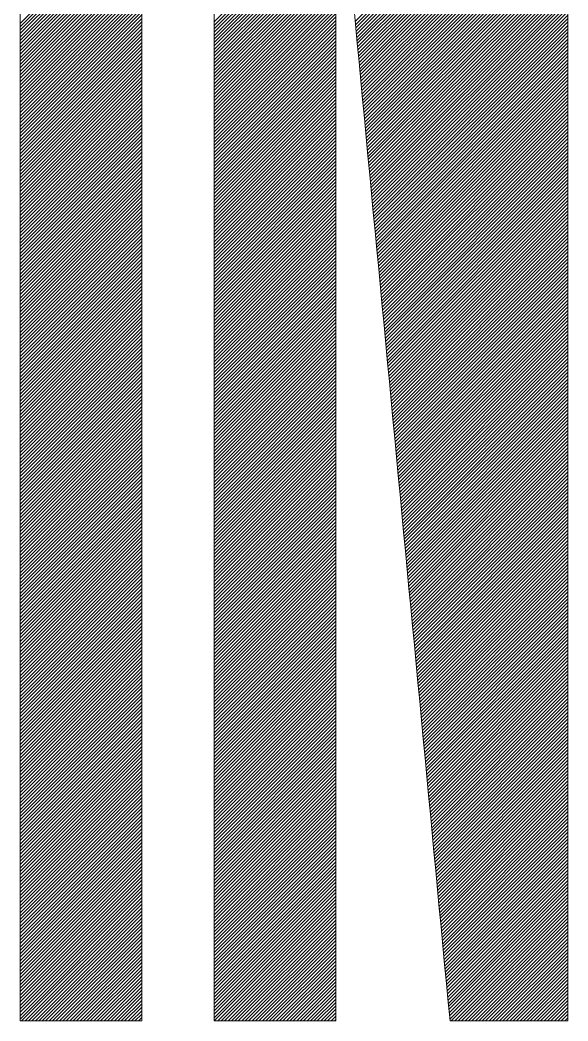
# Model space of a CAD drawing. Header units: inches. Extents: x 35 to 2894, y 23 to 617.
# Drawn here: x 841.28 to 845.79, y 117.59 to 125.84 of the extents above; entities that cross this region are included whole.
import ezdxf

# ---------------------------------------------------------------- set-up
doc = ezdxf.new("R2010")
doc.units = ezdxf.units.IN
doc.header["$MEASUREMENT"] = 0
doc.layers.add('ONDOCS', color=7, linetype='Continuous', lineweight=0)

msp = doc.modelspace()

# ---------------------------------------------------------------- linework, layer by layer
at = {"layer": 'ONDOCS', "color": 7, "linetype": 'Continuous', "lineweight": 0, "ltscale": 100}
for p, q in [((844.0388, 125.8289), (845.7911, 127.5811)), ((844.0413, 125.8031), (845.7911, 127.5528)), ((844.0437, 125.7772), (845.7911, 127.5245)), ((844.0462, 125.7514), (845.7911, 127.4962)), ((844.0486, 125.7255), (845.7911, 127.468)), ((844.0511, 125.6997), (845.7911, 127.4397)), ((844.0535, 125.6738), (845.7911, 127.4114)), ((844.056, 125.648), (845.7911, 127.3831)), ((844.0584, 125.6221), (845.7911, 127.3548)), ((844.0609, 125.5963), (845.7911, 127.3265)), ((844.0633, 125.5705), (845.7911, 127.2982)), ((844.0658, 125.5446), (845.7911, 127.2699)), ((844.0682, 125.5188), (845.7911, 127.2416)), ((844.0707, 125.4929), (845.7911, 127.2133)), ((844.0731, 125.4671), (845.7911, 127.185)), ((844.0756, 125.4412), (845.7911, 127.1567)), ((844.078, 125.4154), (845.7911, 127.1284)), ((844.0805, 125.3895), (845.7911, 127.1001)), ((844.0829, 125.3637), (845.7911, 127.0718)), ((844.0854, 125.3378), (845.7911, 127.0435)), ((844.0878, 125.312), (845.7911, 127.0152)), ((844.0903, 125.2862), (845.7911, 126.9869)), ((844.0927, 125.2603), (845.7911, 126.9586)), ((844.0952, 125.2345), (845.7911, 126.9303)), ((844.0976, 125.2086), (845.7911, 126.902)), ((844.1001, 125.1828), (845.7911, 126.8738)), ((841.278, 125.815), (842.2809, 126.8179)), ((841.278, 125.7867), (842.2809, 126.7896)), ((842.8764, 125.8265), (843.8793, 126.8294)), ((842.8764, 125.7982), (843.8793, 126.8012)), ((844.1025, 125.1569), (845.7911, 126.8455)), ((844.105, 125.1311), (845.7911, 126.8172)), ((844.1074, 125.1052), (845.7911, 126.7889)), ((841.278, 125.7584), (842.2809, 126.7613)), ((841.278, 125.7301), (842.2809, 126.733)), ((841.278, 125.7018), (842.2809, 126.7047)), ((842.8764, 125.77), (843.8793, 126.7729)), ((842.8764, 125.7417), (843.8793, 126.7446)), ((842.8764, 125.7134), (843.8793, 126.7163)), ((844.1099, 125.0794), (845.7911, 126.7606)), ((844.1123, 125.0536), (845.7911, 126.7323)), ((844.1148, 125.0277), (845.7911, 126.704)), ((841.278, 125.6735), (842.2809, 126.6764)), ((841.278, 125.6452), (842.2809, 126.6481)), ((841.278, 125.6169), (842.2809, 126.6199)), ((842.8764, 125.6851), (843.8793, 126.688)), ((842.8764, 125.6568), (843.8793, 126.6597)), ((842.8764, 125.6285), (843.8793, 126.6314)), ((844.1172, 125.0019), (845.7911, 126.6757)), ((844.1197, 124.976), (845.7911, 126.6474)), ((844.1221, 124.9502), (845.7911, 126.6191)), ((841.278, 125.5887), (842.2809, 126.5916)), ((841.278, 125.5604), (842.2809, 126.5633)), ((841.278, 125.5321), (842.2809, 126.535)), ((842.8764, 125.6002), (843.8793, 126.6031)), ((842.8764, 125.5719), (843.8793, 126.5748)), ((842.8764, 125.5436), (843.8793, 126.5465)), ((844.1246, 124.9243), (845.7911, 126.5908)), ((844.127, 124.8985), (845.7911, 126.5625)), ((844.1295, 124.8726), (845.7911, 126.5342)), ((841.278, 125.5038), (842.2809, 126.5067)), ((841.278, 125.4755), (842.2809, 126.4784)), ((841.278, 125.4472), (842.2809, 126.4501)), ((842.8764, 125.5153), (843.8793, 126.5182)), ((842.8764, 125.487), (843.8793, 126.4899)), ((842.8764, 125.4587), (843.8793, 126.4616)), ((844.1319, 124.8468), (845.7911, 126.5059)), ((844.1344, 124.8209), (845.7911, 126.4776)), ((844.1368, 124.7951), (845.7911, 126.4493)), ((841.278, 125.4189), (842.2809, 126.4218)), ((841.278, 125.3906), (842.2809, 126.3935)), ((841.278, 125.3623), (842.2809, 126.3652)), ((842.8764, 125.4304), (843.8793, 126.4333)), ((842.8764, 125.4021), (843.8793, 126.405)), ((842.8764, 125.3738), (843.8793, 126.3767)), ((844.1393, 124.7693), (845.7911, 126.421)), ((844.1417, 124.7434), (845.7911, 126.3927)), ((841.278, 125.334), (842.2809, 126.3369)), ((841.278, 125.3057), (842.2809, 126.3086)), ((842.8764, 125.3455), (843.8793, 126.3484)), ((842.8764, 125.3172), (843.8793, 126.3201)), ((842.8764, 125.2889), (843.8793, 126.2918)), ((844.1442, 124.7176), (845.7911, 126.3644)), ((844.1466, 124.6917), (845.7911, 126.3361)), ((844.1491, 124.6659), (845.7911, 126.3079)), ((841.278, 125.2774), (842.2809, 126.2803)), ((841.278, 125.2491), (842.2809, 126.252)), ((841.278, 125.2208), (842.2809, 126.2237)), ((842.8764, 125.2606), (843.8793, 126.2635)), ((842.8764, 125.2323), (843.8793, 126.2353)), ((842.8764, 125.2041), (843.8793, 126.207)), ((844.1515, 124.64), (845.7911, 126.2796)), ((844.154, 124.6142), (845.7911, 126.2513)), ((844.1564, 124.5883), (845.7911, 126.223)), ((841.278, 125.1925), (842.2809, 126.1954)), ((841.278, 125.1642), (842.2809, 126.1671)), ((841.278, 125.1359), (842.2809, 126.1388)), ((842.8764, 125.1758), (843.8793, 126.1787)), ((842.8764, 125.1475), (843.8793, 126.1504)), ((842.8764, 125.1192), (843.8793, 126.1221)), ((844.1589, 124.5625), (845.7911, 126.1947)), ((844.1613, 124.5367), (845.7911, 126.1664)), ((844.1638, 124.5108), (845.7911, 126.1381)), ((841.278, 125.1076), (842.2809, 126.1105)), ((841.278, 125.0793), (842.2809, 126.0822)), ((841.278, 125.051), (842.2809, 126.0539)), ((842.8764, 125.0909), (843.8793, 126.0938)), ((842.8764, 125.0626), (843.8793, 126.0655)), ((842.8764, 125.0343), (843.8793, 126.0372)), ((844.1662, 124.485), (845.7911, 126.1098)), ((844.1687, 124.4591), (845.7911, 126.0815)), ((844.1711, 124.4333), (845.7911, 126.0532)), ((841.278, 125.0228), (842.2809, 126.0257)), ((841.278, 124.9945), (842.2809, 125.9974)), ((841.278, 124.9662), (842.2809, 125.9691)), ((842.8764, 125.006), (843.8793, 126.0089)), ((842.8764, 124.9777), (843.8793, 125.9806)), ((842.8764, 124.9494), (843.8793, 125.9523)), ((844.1736, 124.4074), (845.7911, 126.0249)), ((844.176, 124.3816), (845.7911, 125.9966)), ((844.1785, 124.3557), (845.7911, 125.9683)), ((841.278, 124.9379), (842.2809, 125.9408)), ((841.278, 124.9096), (842.2809, 125.9125)), ((841.278, 124.8813), (842.2809, 125.8842)), ((842.8764, 124.9211), (843.8793, 125.924)), ((842.8764, 124.8928), (843.8793, 125.8957)), ((844.1809, 124.3299), (845.7911, 125.94)), ((844.1834, 124.3041), (845.7911, 125.9117)), ((844.1858, 124.2782), (845.7911, 125.8834)), ((841.278, 124.853), (842.2809, 125.8559)), ((841.278, 124.8247), (842.2809, 125.8276)), ((841.278, 124.7964), (842.2809, 125.7993)), ((842.8764, 124.8645), (843.8793, 125.8674)), ((842.8764, 124.8362), (843.8793, 125.8391)), ((842.8764, 124.8079), (843.8793, 125.8108)), ((844.1883, 124.2524), (845.7911, 125.8551)), ((844.1907, 124.2265), (845.7911, 125.8268)), ((844.1932, 124.2007), (845.7911, 125.7985)), ((841.278, 124.7681), (842.2809, 125.771)), ((841.278, 124.7398), (842.2809, 125.7427)), ((841.278, 124.7115), (842.2809, 125.7144)), ((842.8764, 124.7796), (843.8793, 125.7825)), ((842.8764, 124.7513), (843.8793, 125.7542)), ((842.8764, 124.723), (843.8793, 125.7259)), ((844.1956, 124.1748), (845.7911, 125.7702)), ((844.1981, 124.149), (845.7911, 125.742)), ((844.2005, 124.1231), (845.7911, 125.7137)), ((841.278, 124.6832), (842.2809, 125.6861)), ((841.278, 124.6549), (842.2809, 125.6578)), ((841.278, 124.6266), (842.2809, 125.6295)), ((842.8764, 124.6947), (843.8793, 125.6976)), ((842.8764, 124.6664), (843.8793, 125.6693)), ((842.8764, 124.6382), (843.8793, 125.6411)), ((844.203, 124.0973), (845.7911, 125.6854)), ((844.2054, 124.0714), (845.7911, 125.6571)), ((844.2079, 124.0456), (845.7911, 125.6288)), ((841.278, 124.5983), (842.2809, 125.6012)), ((841.278, 124.57), (842.2809, 125.5729)), ((841.278, 124.5417), (842.2809, 125.5446)), ((842.8764, 124.6099), (843.8793, 125.6128)), ((842.8764, 124.5816), (843.8793, 125.5845)), ((842.8764, 124.5533), (843.8793, 125.5562)), ((844.2103, 124.0198), (845.7911, 125.6005)), ((844.2128, 123.9939), (845.7911, 125.5722)), ((844.2152, 123.9681), (845.7911, 125.5439)), ((841.278, 124.5134), (842.2809, 125.5163)), ((841.278, 124.4851), (842.2809, 125.488)), ((841.278, 124.4569), (842.2809, 125.4598)), ((842.8764, 124.525), (843.8793, 125.5279)), ((842.8764, 124.4967), (843.8793, 125.4996)), ((842.8764, 124.4684), (843.8793, 125.4713)), ((844.2177, 123.9422), (845.7911, 125.5156)), ((844.2201, 123.9164), (845.7911, 125.4873)), ((844.2226, 123.8905), (845.7911, 125.459)), ((841.278, 124.4286), (842.2809, 125.4315)), ((841.278, 124.4003), (842.2809, 125.4032)), ((841.278, 124.372), (842.2809, 125.3749)), ((842.8764, 124.4401), (843.8793, 125.443)), ((842.8764, 124.4118), (843.8793, 125.4147)), ((842.8764, 124.3835), (843.8793, 125.3864)), ((844.225, 123.8647), (845.7911, 125.4307)), ((844.2275, 123.8388), (845.7911, 125.4024)), ((841.278, 124.3437), (842.2809, 125.3466)), ((841.278, 124.3154), (842.2809, 125.3183)), ((842.8764, 124.3552), (843.8793, 125.3581)), ((842.8764, 124.3269), (843.8793, 125.3298)), ((842.8764, 124.2986), (843.8793, 125.3015)), ((844.2299, 123.813), (845.7911, 125.3741)), ((844.2324, 123.7872), (845.7911, 125.3458)), ((844.2348, 123.7613), (845.7911, 125.3175)), ((841.278, 124.2871), (842.2809, 125.29)), ((841.278, 124.2588), (842.2809, 125.2617)), ((841.278, 124.2305), (842.2809, 125.2334)), ((842.8764, 124.2703), (843.8793, 125.2732)), ((842.8764, 124.242), (843.8793, 125.2449)), ((842.8764, 124.2137), (843.8793, 125.2166)), ((844.2373, 123.7355), (845.7911, 125.2892)), ((844.2397, 123.7096), (845.7911, 125.2609)), ((844.2422, 123.6838), (845.7911, 125.2326)), ((841.278, 124.2022), (842.2809, 125.2051)), ((841.278, 124.1739), (842.2809, 125.1768)), ((841.278, 124.1456), (842.2809, 125.1485)), ((842.8764, 124.1854), (843.8793, 125.1883)), ((842.8764, 124.1571), (843.8793, 125.16)), ((842.8764, 124.1288), (843.8793, 125.1317)), ((844.2446, 123.6579), (845.7911, 125.2043)), ((844.2471, 123.6321), (845.7911, 125.1761)), ((844.2495, 123.6062), (845.7911, 125.1478)), ((841.278, 124.1173), (842.2809, 125.1202)), ((841.278, 124.089), (842.2809, 125.0919)), ((841.278, 124.0607), (842.2809, 125.0636)), ((842.8764, 124.1005), (843.8793, 125.1034)), ((842.8764, 124.0723), (843.8793, 125.0752)), ((842.8764, 124.044), (843.8793, 125.0469)), ((844.252, 123.5804), (845.7911, 125.1195)), ((844.2544, 123.5545), (845.7911, 125.0912)), ((844.2569, 123.5287), (845.7911, 125.0629)), ((841.278, 124.0324), (842.2809, 125.0353)), ((841.278, 124.0041), (842.2809, 125.007)), ((841.278, 123.9758), (842.2809, 124.9787)), ((842.8764, 124.0157), (843.8793, 125.0186)), ((842.8764, 123.9874), (843.8793, 124.9903)), ((844.2593, 123.5029), (845.7911, 125.0346)), ((844.2618, 123.477), (845.7911, 125.0063)), ((844.2642, 123.4512), (845.7911, 124.978)), ((841.278, 123.9475), (842.2809, 124.9504)), ((841.278, 123.9192), (842.2809, 124.9221)), ((841.278, 123.891), (842.2809, 124.8939)), ((842.8764, 123.9591), (843.8793, 124.962)), ((842.8764, 123.9308), (843.8793, 124.9337)), ((842.8764, 123.9025), (843.8793, 124.9054)), ((844.2667, 123.4253), (845.7911, 124.9497)), ((844.2691, 123.3995), (845.7911, 124.9214)), ((844.2716, 123.3736), (845.7911, 124.8931)), ((841.278, 123.8627), (842.2809, 124.8656)), ((841.278, 123.8344), (842.2809, 124.8373)), ((841.278, 123.8061), (842.2809, 124.809)), ((842.8764, 123.8742), (843.8793, 124.8771)), ((842.8764, 123.8459), (843.8793, 124.8488)), ((842.8764, 123.8176), (843.8793, 124.8205)), ((844.274, 123.3478), (845.7911, 124.8648)), ((844.2765, 123.3219), (845.7911, 124.8365)), ((844.2789, 123.2961), (845.7911, 124.8082)), ((841.278, 123.7778), (842.2809, 124.7807)), ((841.278, 123.7495), (842.2809, 124.7524)), ((841.278, 123.7212), (842.2809, 124.7241)), ((842.8764, 123.7893), (843.8793, 124.7922)), ((842.8764, 123.761), (843.8793, 124.7639)), ((842.8764, 123.7327), (843.8793, 124.7356)), ((844.2814, 123.2703), (845.7911, 124.7799)), ((844.2838, 123.2444), (845.7911, 124.7516)), ((844.2863, 123.2186), (845.7911, 124.7233)), ((841.278, 123.6929), (842.2809, 124.6958)), ((841.278, 123.6646), (842.2809, 124.6675)), ((841.278, 123.6363), (842.2809, 124.6392)), ((842.8764, 123.7044), (843.8793, 124.7073)), ((842.8764, 123.6761), (843.8793, 124.679)), ((842.8764, 123.6478), (843.8793, 124.6507)), ((844.2887, 123.1927), (845.7911, 124.695)), ((844.2912, 123.1669), (845.7911, 124.6667)), ((844.2936, 123.141), (845.7911, 124.6384)), ((841.278, 123.608), (842.2809, 124.6109)), ((841.278, 123.5797), (842.2809, 124.5826)), ((841.278, 123.5514), (842.2809, 124.5543)), ((842.8764, 123.6195), (843.8793, 124.6224)), ((842.8764, 123.5912), (843.8793, 124.5941)), ((842.8764, 123.5629), (843.8793, 124.5658)), ((844.2961, 123.1152), (845.7911, 124.6101)), ((844.2985, 123.0893), (845.7911, 124.5819)), ((844.301, 123.0635), (845.7911, 124.5536)), ((841.278, 123.5231), (842.2809, 124.526)), ((841.278, 123.4948), (842.2809, 124.4977)), ((841.278, 123.4665), (842.2809, 124.4694)), ((842.8764, 123.5346), (843.8793, 124.5375)), ((842.8764, 123.5063), (843.8793, 124.5093)), ((842.8764, 123.4781), (843.8793, 124.481)), ((844.3034, 123.0376), (845.7911, 124.5253)), ((844.3059, 123.0118), (845.7911, 124.497)), ((844.3083, 122.986), (845.7911, 124.4687)), ((841.278, 123.4382), (842.2809, 124.4411)), ((841.278, 123.4099), (842.2809, 124.4128)), ((842.8764, 123.4498), (843.8793, 124.4527)), ((842.8764, 123.4215), (843.8793, 124.4244)), ((842.8764, 123.3932), (843.8793, 124.3961)), ((844.3108, 122.9601), (845.7911, 124.4404)), ((844.3132, 122.9343), (845.7911, 124.4121)), ((841.278, 123.3816), (842.2809, 124.3845)), ((841.278, 123.3533), (842.2809, 124.3562)), ((841.278, 123.325), (842.2809, 124.328)), ((842.8764, 123.3649), (843.8793, 124.3678)), ((842.8764, 123.3366), (843.8793, 124.3395)), ((842.8764, 123.3083), (843.8793, 124.3112)), ((844.3157, 122.9084), (845.7911, 124.3838)), ((844.3181, 122.8826), (845.7911, 124.3555)), ((844.3206, 122.8567), (845.7911, 124.3272)), ((841.278, 123.2968), (842.2809, 124.2997)), ((841.278, 123.2685), (842.2809, 124.2714)), ((841.278, 123.2402), (842.2809, 124.2431)), ((842.8764, 123.28), (843.8793, 124.2829)), ((842.8764, 123.2517), (843.8793, 124.2546)), ((842.8764, 123.2234), (843.8793, 124.2263)), ((844.323, 122.8309), (845.7911, 124.2989)), ((844.3255, 122.805), (845.7911, 124.2706)), ((844.3279, 122.7792), (845.7911, 124.2423)), ((841.278, 123.2119), (842.2809, 124.2148)), ((841.278, 123.1836), (842.2809, 124.1865)), ((841.278, 123.1553), (842.2809, 124.1582)), ((842.8764, 123.1951), (843.8793, 124.198)), ((842.8764, 123.1668), (843.8793, 124.1697)), ((842.8764, 123.1385), (843.8793, 124.1414)), ((844.3304, 122.7534), (845.7911, 124.214)), ((844.3328, 122.7275), (845.7911, 124.1857)), ((844.3353, 122.7017), (845.7911, 124.1574)), ((841.278, 123.127), (842.2809, 124.1299)), ((841.278, 123.0987), (842.2809, 124.1016)), ((841.278, 123.0704), (842.2809, 124.0733)), ((842.8764, 123.1102), (843.8793, 124.1131)), ((842.8764, 123.0819), (843.8793, 124.0848)), ((842.8764, 123.0536), (843.8793, 124.0565)), ((844.3377, 122.6758), (845.7911, 124.1291)), ((844.3402, 122.65), (845.7911, 124.1008)), ((844.3426, 122.6241), (845.7911, 124.0725)), ((841.278, 123.0421), (842.2809, 124.045)), ((841.278, 123.0138), (842.2809, 124.0167)), ((841.278, 122.9855), (842.2809, 123.9884)), ((842.8764, 123.0253), (843.8793, 124.0282)), ((842.8764, 122.997), (843.8793, 123.9999)), ((844.3451, 122.5983), (845.7911, 124.0442)), ((844.3475, 122.5724), (845.7911, 124.016)), ((844.35, 122.5466), (845.7911, 123.9877)), ((841.278, 122.9572), (842.2809, 123.9601)), ((841.278, 122.9289), (842.2809, 123.9318)), ((841.278, 122.9006), (842.2809, 123.9035)), ((842.8764, 122.9687), (843.8793, 123.9716)), ((842.8764, 122.9404), (843.8793, 123.9434)), ((842.8764, 122.9122), (843.8793, 123.9151)), ((844.3524, 122.5208), (845.7911, 123.9594)), ((844.3549, 122.4949), (845.7911, 123.9311)), ((844.3573, 122.4691), (845.7911, 123.9028)), ((841.278, 122.8723), (842.2809, 123.8752)), ((841.278, 122.844), (842.2809, 123.8469)), ((841.278, 122.8157), (842.2809, 123.8186)), ((842.8764, 122.8839), (843.8793, 123.8868)), ((842.8764, 122.8556), (843.8793, 123.8585)), ((842.8764, 122.8273), (843.8793, 123.8302)), ((844.3598, 122.4432), (845.7911, 123.8745)), ((844.3622, 122.4174), (845.7911, 123.8462)), ((844.3647, 122.3915), (845.7911, 123.8179)), ((841.278, 122.7874), (842.2809, 123.7903)), ((841.278, 122.7591), (842.2809, 123.762)), ((841.278, 122.7309), (842.2809, 123.7338)), ((842.8764, 122.799), (843.8793, 123.8019)), ((842.8764, 122.7707), (843.8793, 123.7736)), ((842.8764, 122.7424), (843.8793, 123.7453)), ((844.3671, 122.3657), (845.7911, 123.7896)), ((844.3696, 122.3398), (845.7911, 123.7613)), ((844.372, 122.314), (845.7911, 123.733)), ((841.278, 122.7026), (842.2809, 123.7055)), ((841.278, 122.6743), (842.2809, 123.6772)), ((841.278, 122.646), (842.2809, 123.6489)), ((842.8764, 122.7141), (843.8793, 123.717)), ((842.8764, 122.6858), (843.8793, 123.6887)), ((842.8764, 122.6575), (843.8793, 123.6604)), ((844.3745, 122.2881), (845.7911, 123.7047)), ((844.3769, 122.2623), (845.7911, 123.6764)), ((844.3794, 122.2365), (845.7911, 123.6481)), ((841.278, 122.6177), (842.2809, 123.6206)), ((841.278, 122.5894), (842.2809, 123.5923)), ((841.278, 122.5611), (842.2809, 123.564)), ((842.8764, 122.6292), (843.8793, 123.6321)), ((842.8764, 122.6009), (843.8793, 123.6038)), ((842.8764, 122.5726), (843.8793, 123.5755)), ((844.3818, 122.2106), (845.7911, 123.6198)), ((844.3843, 122.1848), (845.7911, 123.5915)), ((844.3867, 122.1589), (845.7911, 123.5632)), ((841.278, 122.5328), (842.2809, 123.5357)), ((841.278, 122.5045), (842.2809, 123.5074)), ((841.278, 122.4762), (842.2809, 123.4791)), ((842.8764, 122.5443), (843.8793, 123.5472)), ((842.8764, 122.516), (843.8793, 123.5189)), ((842.8764, 122.4877), (843.8793, 123.4906)), ((844.3892, 122.1331), (845.7911, 123.5349)), ((844.3916, 122.1072), (845.7911, 123.5066)), ((844.3941, 122.0814), (845.7911, 123.4783)), ((841.278, 122.4479), (842.2809, 123.4508)), ((841.278, 122.4196), (842.2809, 123.4225)), ((842.8764, 122.4594), (843.8793, 123.4623)), ((842.8764, 122.4311), (843.8793, 123.434)), ((842.8764, 122.4028), (843.8793, 123.4057)), ((844.3965, 122.0555), (845.7911, 123.4501)), ((844.399, 122.0297), (845.7911, 123.4218)), ((841.278, 122.3913), (842.2809, 123.3942)), ((841.278, 122.363), (842.2809, 123.3659)), ((841.278, 122.3347), (842.2809, 123.3376)), ((842.8764, 122.3745), (843.8793, 123.3774)), ((842.8764, 122.3463), (843.8793, 123.3492)), ((842.8764, 122.318), (843.8793, 123.3209)), ((844.4014, 122.0039), (845.7911, 123.3935)), ((844.4039, 121.978), (845.7911, 123.3652)), ((844.4063, 121.9522), (845.7911, 123.3369)), ((841.278, 122.3064), (842.2809, 123.3093)), ((841.278, 122.2781), (842.2809, 123.281)), ((841.278, 122.2498), (842.2809, 123.2527)), ((842.8764, 122.2897), (843.8793, 123.2926)), ((842.8764, 122.2614), (843.8793, 123.2643)), ((842.8764, 122.2331), (843.8793, 123.236)), ((844.4088, 121.9263), (845.7911, 123.3086)), ((844.4112, 121.9005), (845.7911, 123.2803)), ((844.4137, 121.8746), (845.7911, 123.252)), ((841.278, 122.2215), (842.2809, 123.2244)), ((841.278, 122.1932), (842.2809, 123.1961)), ((841.278, 122.165), (842.2809, 123.1679)), ((842.8764, 122.2048), (843.8793, 123.2077)), ((842.8764, 122.1765), (843.8793, 123.1794)), ((842.8764, 122.1482), (843.8793, 123.1511)), ((844.4161, 121.8488), (845.7911, 123.2237)), ((844.4186, 121.8229), (845.7911, 123.1954)), ((844.421, 121.7971), (845.7911, 123.1671)), ((841.278, 122.1367), (842.2809, 123.1396)), ((841.278, 122.1084), (842.2809, 123.1113)), ((841.278, 122.0801), (842.2809, 123.083)), ((842.8764, 122.1199), (843.8793, 123.1228)), ((842.8764, 122.0916), (843.8793, 123.0945)), ((842.8764, 122.0633), (843.8793, 123.0662)), ((844.4235, 121.7712), (845.7911, 123.1388)), ((844.4259, 121.7454), (845.7911, 123.1105)), ((844.4284, 121.7196), (845.7911, 123.0822)), ((841.278, 122.0518), (842.2809, 123.0547)), ((841.278, 122.0235), (842.2809, 123.0264)), ((841.278, 121.9952), (842.2809, 122.9981)), ((842.8764, 122.035), (843.8793, 123.0379)), ((842.8764, 122.0067), (843.8793, 123.0096)), ((844.4308, 121.6937), (845.7911, 123.0539)), ((844.4333, 121.6679), (845.7911, 123.0256)), ((844.4357, 121.642), (845.7911, 122.9973)), ((841.278, 121.9669), (842.2809, 122.9698)), ((841.278, 121.9386), (842.2809, 122.9415)), ((841.278, 121.9103), (842.2809, 122.9132)), ((842.8764, 121.9784), (843.8793, 122.9813)), ((842.8764, 121.9501), (843.8793, 122.953)), ((842.8764, 121.9218), (843.8793, 122.9247)), ((844.4382, 121.6162), (845.7911, 122.969)), ((844.4406, 121.5903), (845.7911, 122.9407)), ((844.4431, 121.5645), (845.7911, 122.9124)), ((841.278, 121.882), (842.2809, 122.8849)), ((841.278, 121.8537), (842.2809, 122.8566)), ((841.278, 121.8254), (842.2809, 122.8283)), ((842.8764, 121.8935), (843.8793, 122.8964)), ((842.8764, 121.8652), (843.8793, 122.8681)), ((842.8764, 121.8369), (843.8793, 122.8398)), ((844.4455, 121.5386), (845.7911, 122.8842)), ((844.448, 121.5128), (845.7911, 122.8559)), ((844.4504, 121.487), (845.7911, 122.8276)), ((841.278, 121.7971), (842.2809, 122.8)), ((841.278, 121.7688), (842.2809, 122.7717)), ((841.278, 121.7405), (842.2809, 122.7434)), ((842.8764, 121.8086), (843.8793, 122.8115)), ((842.8764, 121.7804), (843.8793, 122.7833)), ((842.8764, 121.7521), (843.8793, 122.755)), ((844.4529, 121.4611), (845.7911, 122.7993)), ((844.4553, 121.4353), (845.7911, 122.771)), ((844.4578, 121.4094), (845.7911, 122.7427)), ((841.278, 121.7122), (842.2809, 122.7151)), ((841.278, 121.6839), (842.2809, 122.6868)), ((841.278, 121.6556), (842.2809, 122.6585)), ((842.8764, 121.7238), (843.8793, 122.7267)), ((842.8764, 121.6955), (843.8793, 122.6984)), ((842.8764, 121.6672), (843.8793, 122.6701)), ((844.4602, 121.3836), (845.7911, 122.7144)), ((844.4627, 121.3577), (845.7911, 122.6861)), ((844.4651, 121.3319), (845.7911, 122.6578)), ((841.278, 121.6273), (842.2809, 122.6302)), ((841.278, 121.5991), (842.2809, 122.602)), ((841.278, 121.5708), (842.2809, 122.5737)), ((842.8764, 121.6389), (843.8793, 122.6418)), ((842.8764, 121.6106), (843.8793, 122.6135)), ((842.8764, 121.5823), (843.8793, 122.5852)), ((844.4676, 121.306), (845.7911, 122.6295)), ((844.47, 121.2802), (845.7911, 122.6012)), ((844.4725, 121.2543), (845.7911, 122.5729)), ((841.278, 121.5425), (842.2809, 122.5454)), ((841.278, 121.5142), (842.2809, 122.5171)), ((841.278, 121.4859), (842.2809, 122.4888)), ((842.8764, 121.554), (843.8793, 122.5569)), ((842.8764, 121.5257), (843.8793, 122.5286)), ((842.8764, 121.4974), (843.8793, 122.5003)), ((844.4749, 121.2285), (845.7911, 122.5446)), ((844.4774, 121.2027), (845.7911, 122.5163)), ((844.4798, 121.1768), (845.7911, 122.488)), ((841.278, 121.4576), (842.2809, 122.4605)), ((841.278, 121.4293), (842.2809, 122.4322)), ((842.8764, 121.4691), (843.8793, 122.472)), ((842.8764, 121.4408), (843.8793, 122.4437)), ((842.8764, 121.4125), (843.8793, 122.4154)), ((844.4823, 121.151), (845.7911, 122.4597)), ((844.4847, 121.1251), (845.7911, 122.4314)), ((841.278, 121.401), (842.2809, 122.4039)), ((841.278, 121.3727), (842.2809, 122.3756)), ((841.278, 121.3444), (842.2809, 122.3473)), ((842.8764, 121.3842), (843.8793, 122.3871)), ((842.8764, 121.3559), (843.8793, 122.3588)), ((842.8764, 121.3276), (843.8793, 122.3305)), ((844.4872, 121.0993), (845.7911, 122.4031)), ((844.4897, 121.0734), (845.7911, 122.3748)), ((844.4921, 121.0476), (845.7911, 122.3465)), ((841.278, 121.3161), (842.2809, 122.319)), ((841.278, 121.2878), (842.2809, 122.2907)), ((841.278, 121.2595), (842.2809, 122.2624)), ((842.8764, 121.2993), (843.8793, 122.3022)), ((842.8764, 121.271), (843.8793, 122.2739)), ((842.8764, 121.2427), (843.8793, 122.2456)), ((844.4946, 121.0217), (845.7911, 122.3182)), ((844.497, 120.9959), (845.7911, 122.29)), ((844.4995, 120.9701), (845.7911, 122.2617)), ((841.278, 121.2312), (842.2809, 122.2341)), ((841.278, 121.2029), (842.2809, 122.2058)), ((841.278, 121.1746), (842.2809, 122.1775)), ((842.8764, 121.2144), (843.8793, 122.2174)), ((842.8764, 121.1862), (843.8793, 122.1891)), ((842.8764, 121.1579), (843.8793, 122.1608)), ((844.5019, 120.9442), (845.7911, 122.2334)), ((844.5044, 120.9184), (845.7911, 122.2051)), ((844.5068, 120.8925), (845.7911, 122.1768)), ((841.278, 121.1463), (842.2809, 122.1492)), ((841.278, 121.118), (842.2809, 122.1209)), ((841.278, 121.0897), (842.2809, 122.0926)), ((842.8764, 121.1296), (843.8793, 122.1325)), ((842.8764, 121.1013), (843.8793, 122.1042)), ((842.8764, 121.073), (843.8793, 122.0759)), ((844.5093, 120.8667), (845.7911, 122.1485)), ((844.5117, 120.8408), (845.7911, 122.1202)), ((844.5142, 120.815), (845.7911, 122.0919)), ((841.278, 121.0614), (842.2809, 122.0643)), ((841.278, 121.0331), (842.2809, 122.0361)), ((841.278, 121.0049), (842.2809, 122.0078)), ((842.8764, 121.0447), (843.8793, 122.0476)), ((842.8764, 121.0164), (843.8793, 122.0193)), ((844.5166, 120.7891), (845.7911, 122.0636)), ((844.5191, 120.7633), (845.7911, 122.0353)), ((844.5215, 120.7374), (845.7911, 122.007)), ((841.278, 120.9766), (842.2809, 121.9795)), ((841.278, 120.9483), (842.2809, 121.9512)), ((841.278, 120.92), (842.2809, 121.9229)), ((842.8764, 120.9881), (843.8793, 121.991)), ((842.8764, 120.9598), (843.8793, 121.9627)), ((842.8764, 120.9315), (843.8793, 121.9344)), ((844.524, 120.7116), (845.7911, 121.9787)), ((844.5264, 120.6858), (845.7911, 121.9504)), ((844.5289, 120.6599), (845.7911, 121.9221)), ((841.278, 120.8917), (842.2809, 121.8946)), ((841.278, 120.8634), (842.2809, 121.8663)), ((841.278, 120.8351), (842.2809, 121.838)), ((842.8764, 120.9032), (843.8793, 121.9061)), ((842.8764, 120.8749), (843.8793, 121.8778)), ((842.8764, 120.8466), (843.8793, 121.8495)), ((844.5313, 120.6341), (845.7911, 121.8938)), ((844.5338, 120.6082), (845.7911, 121.8655)), ((844.5362, 120.5824), (845.7911, 121.8372)), ((841.278, 120.8068), (842.2809, 121.8097)), ((841.278, 120.7785), (842.2809, 121.7814)), ((841.278, 120.7502), (842.2809, 121.7531)), ((842.8764, 120.8183), (843.8793, 121.8212)), ((842.8764, 120.79), (843.8793, 121.7929)), ((842.8764, 120.7617), (843.8793, 121.7646)), ((844.5387, 120.5565), (845.7911, 121.8089)), ((844.5411, 120.5307), (845.7911, 121.7806)), ((844.5436, 120.5048), (845.7911, 121.7523)), ((841.278, 120.7219), (842.2809, 121.7248)), ((841.278, 120.6936), (842.2809, 121.6965)), ((841.278, 120.6653), (842.2809, 121.6682)), ((842.8764, 120.7334), (843.8793, 121.7363)), ((842.8764, 120.7051), (843.8793, 121.708)), ((842.8764, 120.6768), (843.8793, 121.6797)), ((844.546, 120.479), (845.7911, 121.7241)), ((844.5485, 120.4532), (845.7911, 121.6958)), ((844.5509, 120.4273), (845.7911, 121.6675)), ((841.278, 120.637), (842.2809, 121.6399)), ((841.278, 120.6087), (842.2809, 121.6116)), ((841.278, 120.5804), (842.2809, 121.5833)), ((842.8764, 120.6485), (843.8793, 121.6515)), ((842.8764, 120.6203), (843.8793, 121.6232)), ((842.8764, 120.592), (843.8793, 121.5949)), ((844.5534, 120.4015), (845.7911, 121.6392)), ((844.5558, 120.3756), (845.7911, 121.6109)), ((844.5583, 120.3498), (845.7911, 121.5826)), ((841.278, 120.5521), (842.2809, 121.555)), ((841.278, 120.5238), (842.2809, 121.5267)), ((841.278, 120.4955), (842.2809, 121.4984)), ((842.8764, 120.5637), (843.8793, 121.5666)), ((842.8764, 120.5354), (843.8793, 121.5383)), ((842.8764, 120.5071), (843.8793, 121.51)), ((844.5607, 120.3239), (845.7911, 121.5543)), ((844.5632, 120.2981), (845.7911, 121.526)), ((841.278, 120.4672), (842.2809, 121.4701)), ((841.278, 120.439), (842.2809, 121.4419)), ((842.8764, 120.4788), (843.8793, 121.4817)), ((842.8764, 120.4505), (843.8793, 121.4534)), ((842.8764, 120.4222), (843.8793, 121.4251)), ((844.5656, 120.2722), (845.7911, 121.4977)), ((844.5681, 120.2464), (845.7911, 121.4694)), ((844.5705, 120.2206), (845.7911, 121.4411)), ((841.278, 120.4107), (842.2809, 121.4136)), ((841.278, 120.3824), (842.2809, 121.3853)), ((841.278, 120.3541), (842.2809, 121.357)), ((842.8764, 120.3939), (843.8793, 121.3968)), ((842.8764, 120.3656), (843.8793, 121.3685)), ((842.8764, 120.3373), (843.8793, 121.3402)), ((844.573, 120.1947), (845.7911, 121.4128)), ((844.5754, 120.1689), (845.7911, 121.3845)), ((844.5779, 120.143), (845.7911, 121.3562)), ((841.278, 120.3258), (842.2809, 121.3287)), ((841.278, 120.2975), (842.2809, 121.3004)), ((841.278, 120.2692), (842.2809, 121.2721)), ((842.8764, 120.309), (843.8793, 121.3119)), ((842.8764, 120.2807), (843.8793, 121.2836)), ((842.8764, 120.2524), (843.8793, 121.2553)), ((844.5803, 120.1172), (845.7911, 121.3279)), ((844.5828, 120.0913), (845.7911, 121.2996)), ((844.5852, 120.0655), (845.7911, 121.2713)), ((841.278, 120.2409), (842.2809, 121.2438)), ((841.278, 120.2126), (842.2809, 121.2155)), ((841.278, 120.1843), (842.2809, 121.1872)), ((842.8764, 120.2241), (843.8793, 121.227)), ((842.8764, 120.1958), (843.8793, 121.1987)), ((842.8764, 120.1675), (843.8793, 121.1704)), ((844.5877, 120.0396), (845.7911, 121.243)), ((844.5901, 120.0138), (845.7911, 121.2147)), ((844.5926, 119.9879), (845.7911, 121.1864)), ((841.278, 120.156), (842.2809, 121.1589)), ((841.278, 120.1277), (842.2809, 121.1306)), ((841.278, 120.0994), (842.2809, 121.1023)), ((842.8764, 120.1392), (843.8793, 121.1421)), ((842.8764, 120.1109), (843.8793, 121.1138)), ((844.595, 119.9621), (845.7911, 121.1582)), ((844.5975, 119.9363), (845.7911, 121.1299)), ((844.5999, 119.9104), (845.7911, 121.1016)), ((841.278, 120.0711), (842.2809, 121.074)), ((841.278, 120.0428), (842.2809, 121.0457)), ((841.278, 120.0145), (842.2809, 121.0174)), ((842.8764, 120.0826), (843.8793, 121.0855)), ((842.8764, 120.0544), (843.8793, 121.0573)), ((842.8764, 120.0261), (843.8793, 121.029)), ((844.6024, 119.8846), (845.7911, 121.0733)), ((844.6048, 119.8587), (845.7911, 121.045)), ((844.6073, 119.8329), (845.7911, 121.0167)), ((841.278, 119.9862), (842.2809, 120.9891)), ((841.278, 119.9579), (842.2809, 120.9608)), ((841.278, 119.9296), (842.2809, 120.9325)), ((842.8764, 119.9978), (843.8793, 121.0007)), ((842.8764, 119.9695), (843.8793, 120.9724)), ((842.8764, 119.9412), (843.8793, 120.9441)), ((844.6097, 119.807), (845.7911, 120.9884)), ((844.6122, 119.7812), (845.7911, 120.9601)), ((844.6146, 119.7553), (845.7911, 120.9318)), ((841.278, 119.9013), (842.2809, 120.9042)), ((841.278, 119.8731), (842.2809, 120.876)), ((841.278, 119.8448), (842.2809, 120.8477)), ((842.8764, 119.9129), (843.8793, 120.9158)), ((842.8764, 119.8846), (843.8793, 120.8875)), ((842.8764, 119.8563), (843.8793, 120.8592)), ((844.6171, 119.7295), (845.7911, 120.9035)), ((844.6195, 119.7037), (845.7911, 120.8752)), ((844.622, 119.6778), (845.7911, 120.8469)), ((841.278, 119.8165), (842.2809, 120.8194)), ((841.278, 119.7882), (842.2809, 120.7911)), ((841.278, 119.7599), (842.2809, 120.7628)), ((842.8764, 119.828), (843.8793, 120.8309)), ((842.8764, 119.7997), (843.8793, 120.8026)), ((842.8764, 119.7714), (843.8793, 120.7743)), ((844.6244, 119.652), (845.7911, 120.8186)), ((844.6269, 119.6261), (845.7911, 120.7903)), ((844.6293, 119.6003), (845.7911, 120.762)), ((841.278, 119.7316), (842.2809, 120.7345)), ((841.278, 119.7033), (842.2809, 120.7062)), ((841.278, 119.675), (842.2809, 120.6779)), ((842.8764, 119.7431), (843.8793, 120.746)), ((842.8764, 119.7148), (843.8793, 120.7177)), ((842.8764, 119.6865), (843.8793, 120.6894)), ((844.6318, 119.5744), (845.7911, 120.7337)), ((844.6342, 119.5486), (845.7911, 120.7054)), ((844.6367, 119.5227), (845.7911, 120.6771)), ((841.278, 119.6467), (842.2809, 120.6496)), ((841.278, 119.6184), (842.2809, 120.6213)), ((841.278, 119.5901), (842.2809, 120.593)), ((842.8764, 119.6582), (843.8793, 120.6611)), ((842.8764, 119.6299), (843.8793, 120.6328)), ((842.8764, 119.6016), (843.8793, 120.6045)), ((844.6391, 119.4969), (845.7911, 120.6488)), ((844.6416, 119.471), (845.7911, 120.6205)), ((844.644, 119.4452), (845.7911, 120.5923)), ((841.278, 119.5618), (842.2809, 120.5647)), ((841.278, 119.5335), (842.2809, 120.5364)), ((842.8764, 119.5733), (843.8793, 120.5762)), ((842.8764, 119.545), (843.8793, 120.5479)), ((842.8764, 119.5167), (843.8793, 120.5196)), ((844.6465, 119.4194), (845.7911, 120.564)), ((844.6489, 119.3935), (845.7911, 120.5357)), ((841.278, 119.5052), (842.2809, 120.5081)), ((841.278, 119.4769), (842.2809, 120.4798)), ((841.278, 119.4486), (842.2809, 120.4515)), ((842.8764, 119.4885), (843.8793, 120.4914)), ((842.8764, 119.4602), (843.8793, 120.4631)), ((842.8764, 119.4319), (843.8793, 120.4348)), ((844.6514, 119.3677), (845.7911, 120.5074)), ((844.6538, 119.3418), (845.7911, 120.4791)), ((844.6563, 119.316), (845.7911, 120.4508)), ((841.278, 119.4203), (842.2809, 120.4232)), ((841.278, 119.392), (842.2809, 120.3949)), ((841.278, 119.3637), (842.2809, 120.3666)), ((842.8764, 119.4036), (843.8793, 120.4065)), ((842.8764, 119.3753), (843.8793, 120.3782)), ((842.8764, 119.347), (843.8793, 120.3499)), ((844.6587, 119.2901), (845.7911, 120.4225)), ((844.6612, 119.2643), (845.7911, 120.3942)), ((844.6636, 119.2384), (845.7911, 120.3659)), ((841.278, 119.3354), (842.2809, 120.3383)), ((841.278, 119.3072), (842.2809, 120.3101)), ((841.278, 119.2789), (842.2809, 120.2818)), ((842.8764, 119.3187), (843.8793, 120.3216)), ((842.8764, 119.2904), (843.8793, 120.2933)), ((842.8764, 119.2621), (843.8793, 120.265)), ((844.6661, 119.2126), (845.7911, 120.3376)), ((844.6685, 119.1868), (845.7911, 120.3093)), ((844.671, 119.1609), (845.7911, 120.281)), ((841.278, 119.2506), (842.2809, 120.2535)), ((841.278, 119.2223), (842.2809, 120.2252)), ((841.278, 119.194), (842.2809, 120.1969)), ((842.8764, 119.2338), (843.8793, 120.2367)), ((842.8764, 119.2055), (843.8793, 120.2084)), ((842.8764, 119.1772), (843.8793, 120.1801)), ((844.6734, 119.1351), (845.7911, 120.2527)), ((844.6759, 119.1092), (845.7911, 120.2244)), ((844.6783, 119.0834), (845.7911, 120.1961)), ((841.278, 119.1657), (842.2809, 120.1686)), ((841.278, 119.1374), (842.2809, 120.1403)), ((841.278, 119.1091), (842.2809, 120.112)), ((842.8764, 119.1489), (843.8793, 120.1518)), ((842.8764, 119.1206), (843.8793, 120.1235)), ((844.6808, 119.0575), (845.7911, 120.1678)), ((844.6832, 119.0317), (845.7911, 120.1395)), ((844.6857, 119.0058), (845.7911, 120.1112)), ((841.278, 119.0808), (842.2809, 120.0837)), ((841.278, 119.0525), (842.2809, 120.0554)), ((841.278, 119.0242), (842.2809, 120.0271)), ((842.8764, 119.0923), (843.8793, 120.0952)), ((842.8764, 119.064), (843.8793, 120.0669)), ((842.8764, 119.0357), (843.8793, 120.0386)), ((844.6881, 118.98), (845.7911, 120.0829)), ((844.6906, 118.9541), (845.7911, 120.0546)), ((844.693, 118.9283), (845.7911, 120.0263)), ((841.278, 118.9959), (842.2809, 119.9988)), ((841.278, 118.9676), (842.2809, 119.9705)), ((841.278, 118.9393), (842.2809, 119.9422)), ((842.8764, 119.0074), (843.8793, 120.0103)), ((842.8764, 118.9791), (843.8793, 119.982)), ((842.8764, 118.9508), (843.8793, 119.9537)), ((844.6955, 118.9025), (845.7911, 119.9981)), ((844.6979, 118.8766), (845.7911, 119.9698)), ((844.7004, 118.8508), (845.7911, 119.9415)), ((841.278, 118.911), (842.2809, 119.9139)), ((841.278, 118.8827), (842.2809, 119.8856)), ((841.278, 118.8544), (842.2809, 119.8573)), ((842.8764, 118.9225), (843.8793, 119.9255)), ((842.8764, 118.8943), (843.8793, 119.8972)), ((842.8764, 118.866), (843.8793, 119.8689)), ((844.7028, 118.8249), (845.7911, 119.9132)), ((844.7053, 118.7991), (845.7911, 119.8849)), ((844.7077, 118.7732), (845.7911, 119.8566)), ((841.278, 118.8261), (842.2809, 119.829)), ((841.278, 118.7978), (842.2809, 119.8007)), ((841.278, 118.7695), (842.2809, 119.7724)), ((842.8764, 118.8377), (843.8793, 119.8406)), ((842.8764, 118.8094), (843.8793, 119.8123)), ((842.8764, 118.7811), (843.8793, 119.784)), ((844.7102, 118.7474), (845.7911, 119.8283)), ((844.7126, 118.7215), (845.7911, 119.8)), ((844.7151, 118.6957), (845.7911, 119.7717)), ((841.278, 118.7412), (842.2809, 119.7442)), ((841.278, 118.713), (842.2809, 119.7159)), ((841.278, 118.6847), (842.2809, 119.6876)), ((842.8764, 118.7528), (843.8793, 119.7557)), ((842.8764, 118.7245), (843.8793, 119.7274)), ((842.8764, 118.6962), (843.8793, 119.6991)), ((844.7175, 118.6699), (845.7911, 119.7434)), ((844.72, 118.644), (845.7911, 119.7151)), ((844.7224, 118.6182), (845.7911, 119.6868)), ((841.278, 118.6564), (842.2809, 119.6593)), ((841.278, 118.6281), (842.2809, 119.631)), ((841.278, 118.5998), (842.2809, 119.6027)), ((842.8764, 118.6679), (843.8793, 119.6708)), ((842.8764, 118.6396), (843.8793, 119.6425)), ((842.8764, 118.6113), (843.8793, 119.6142)), ((844.7249, 118.5923), (845.7911, 119.6585)), ((844.7273, 118.5665), (845.7911, 119.6302)), ((844.7298, 118.5406), (845.7911, 119.6019)), ((841.278, 118.5715), (842.2809, 119.5744)), ((841.278, 118.5432), (842.2809, 119.5461)), ((842.8764, 118.583), (843.8793, 119.5859)), ((842.8764, 118.5547), (843.8793, 119.5576)), ((842.8764, 118.5264), (843.8793, 119.5293)), ((844.7322, 118.5148), (845.7911, 119.5736)), ((844.7347, 118.4889), (845.7911, 119.5453)), ((841.278, 118.5149), (842.2809, 119.5178)), ((841.278, 118.4866), (842.2809, 119.4895)), ((841.278, 118.4583), (842.2809, 119.4612)), ((842.8764, 118.4981), (843.8793, 119.501)), ((842.8764, 118.4698), (843.8793, 119.4727)), ((842.8764, 118.4415), (843.8793, 119.4444)), ((844.7371, 118.4631), (845.7911, 119.517)), ((844.7396, 118.4373), (845.7911, 119.4887)), ((844.742, 118.4114), (845.7911, 119.4604)), ((841.278, 118.43), (842.2809, 119.4329)), ((841.278, 118.4017), (842.2809, 119.4046)), ((841.278, 118.3734), (842.2809, 119.3763)), ((842.8764, 118.4132), (843.8793, 119.4161)), ((842.8764, 118.3849), (843.8793, 119.3878)), ((842.8764, 118.3566), (843.8793, 119.3596)), ((844.7445, 118.3856), (845.7911, 119.4322)), ((844.7469, 118.3597), (845.7911, 119.4039)), ((844.7494, 118.3339), (845.7911, 119.3756)), ((841.278, 118.3451), (842.2809, 119.348)), ((841.278, 118.3168), (842.2809, 119.3197)), ((841.278, 118.2885), (842.2809, 119.2914)), ((842.8764, 118.3284), (843.8793, 119.3313)), ((842.8764, 118.3001), (843.8793, 119.303)), ((842.8764, 118.2718), (843.8793, 119.2747)), ((844.7518, 118.308), (845.7911, 119.3473)), ((844.7543, 118.2822), (845.7911, 119.319)), ((844.7567, 118.2563), (845.7911, 119.2907)), ((841.278, 118.2602), (842.2809, 119.2631)), ((841.278, 118.2319), (842.2809, 119.2348)), ((841.278, 118.2036), (842.2809, 119.2065)), ((842.8764, 118.2435), (843.8793, 119.2464)), ((842.8764, 118.2152), (843.8793, 119.2181)), ((842.8764, 118.1869), (843.8793, 119.1898)), ((844.7592, 118.2305), (845.7911, 119.2624)), ((844.7616, 118.2046), (845.7911, 119.2341)), ((844.7641, 118.1788), (845.7911, 119.2058)), ((841.278, 118.1753), (842.2809, 119.1782)), ((841.278, 118.1471), (842.2809, 119.15)), ((841.278, 118.1188), (842.2809, 119.1217)), ((842.8764, 118.1586), (843.8793, 119.1615)), ((842.8764, 118.1303), (843.8793, 119.1332)), ((844.7665, 118.153), (845.7911, 119.1775)), ((844.769, 118.1271), (845.7911, 119.1492)), ((844.7714, 118.1013), (845.7911, 119.1209)), ((841.278, 118.0905), (842.2809, 119.0934)), ((841.278, 118.0622), (842.2809, 119.0651)), ((841.278, 118.0339), (842.2809, 119.0368)), ((842.8764, 118.102), (843.8793, 119.1049)), ((842.8764, 118.0737), (843.8793, 119.0766)), ((842.8764, 118.0454), (843.8793, 119.0483)), ((844.7739, 118.0754), (845.7911, 119.0926)), ((844.7763, 118.0496), (845.7911, 119.0643)), ((844.7788, 118.0237), (845.7911, 119.036)), ((841.278, 118.0056), (842.2809, 119.0085)), ((841.278, 117.9773), (842.2809, 118.9802)), ((841.278, 117.949), (842.2809, 118.9519)), ((842.8764, 118.0171), (843.8793, 119.02)), ((842.8764, 117.9888), (843.8793, 118.9917)), ((842.8764, 117.9605), (843.8793, 118.9634)), ((844.7812, 117.9979), (845.7911, 119.0077)), ((844.7837, 117.972), (845.7911, 118.9794)), ((844.7861, 117.9462), (845.7911, 118.9511)), ((841.278, 117.9207), (842.2809, 118.9236)), ((841.278, 117.8924), (842.2809, 118.8953)), ((841.278, 117.8641), (842.2809, 118.867)), ((842.8764, 117.9322), (843.8793, 118.9351)), ((842.8764, 117.9039), (843.8793, 118.9068)), ((842.8764, 117.8756), (843.8793, 118.8785)), ((844.7886, 117.9204), (845.7911, 118.9228)), ((844.791, 117.8945), (845.7911, 118.8945)), ((844.7935, 117.8687), (845.7911, 118.8663)), ((841.278, 117.8358), (842.2809, 118.8387)), ((841.278, 117.8075), (842.2809, 118.8104)), ((841.278, 117.7792), (842.2809, 118.7821)), ((842.8764, 117.8473), (843.8793, 118.8502)), ((842.8764, 117.819), (843.8793, 118.8219)), ((842.8764, 117.7907), (843.8793, 118.7936)), ((844.7959, 117.8428), (845.7911, 118.838)), ((844.7984, 117.817), (845.7911, 118.8097)), ((844.8008, 117.7911), (845.7911, 118.7814)), ((841.278, 117.7509), (842.2809, 118.7538)), ((841.278, 117.7226), (842.2809, 118.7255)), ((841.278, 117.6943), (842.2809, 118.6972)), ((842.8764, 117.7625), (843.8793, 118.7654)), ((842.8764, 117.7342), (843.8793, 118.7371)), ((842.8764, 117.7059), (843.8793, 118.7088)), ((844.8033, 117.7653), (845.7911, 118.7531)), ((844.8057, 117.7394), (845.7911, 118.7248)), ((844.8082, 117.7136), (845.7911, 118.6965)), ((841.278, 117.666), (842.2809, 118.6689)), ((841.278, 117.6377), (842.2809, 118.6406)), ((841.278, 117.6094), (842.2809, 118.6123)), ((842.8764, 117.6776), (843.8793, 118.6805)), ((842.8764, 117.6493), (843.8793, 118.6522)), ((842.8764, 117.621), (843.8793, 118.6239)), ((844.8106, 117.6877), (845.7911, 118.6682)), ((844.8131, 117.6619), (845.7911, 118.6399)), ((844.8155, 117.6361), (845.7911, 118.6116)), ((841.291, 117.5941), (842.2809, 118.5841)), ((841.3193, 117.5941), (842.2809, 118.5558)), ((842.8778, 117.5941), (843.8793, 118.5956)), ((842.9061, 117.5941), (843.8793, 118.5673)), ((842.9344, 117.5941), (843.8793, 118.539)), ((844.818, 117.6102), (845.7911, 118.5833)), ((844.8302, 117.5941), (845.7911, 118.555)), ((841.3475, 117.5941), (842.2809, 118.5275)), ((841.3758, 117.5941), (842.2809, 118.4992)), ((841.4041, 117.5941), (842.2809, 118.4709)), ((842.9627, 117.5941), (843.8793, 118.5107)), ((842.991, 117.5941), (843.8793, 118.4824)), ((843.0193, 117.5941), (843.8793, 118.4541)), ((844.8585, 117.5941), (845.7911, 118.5267)), ((844.8868, 117.5941), (845.7911, 118.4984)), ((844.915, 117.5941), (845.7911, 118.4701)), ((841.4324, 117.5941), (842.2809, 118.4426)), ((841.4607, 117.5941), (842.2809, 118.4143)), ((841.489, 117.5941), (842.2809, 118.386)), ((843.0476, 117.5941), (843.8793, 118.4258)), ((843.0759, 117.5941), (843.8793, 118.3975)), ((843.1042, 117.5941), (843.8793, 118.3692)), ((844.9433, 117.5941), (845.7911, 118.4418)), ((844.9716, 117.5941), (845.7911, 118.4135)), ((844.9999, 117.5941), (845.7911, 118.3852)), ((841.5173, 117.5941), (842.2809, 118.3577)), ((841.5456, 117.5941), (842.2809, 118.3294)), ((841.5739, 117.5941), (842.2809, 118.3011)), ((843.1325, 117.5941), (843.8793, 118.3409)), ((843.1608, 117.5941), (843.8793, 118.3126)), ((843.189, 117.5941), (843.8793, 118.2843)), ((845.0282, 117.5941), (845.7911, 118.3569)), ((845.0565, 117.5941), (845.7911, 118.3286)), ((845.0848, 117.5941), (845.7911, 118.3004)), ((841.6022, 117.5941), (842.2809, 118.2728)), ((841.6305, 117.5941), (842.2809, 118.2445)), ((841.6588, 117.5941), (842.2809, 118.2162)), ((843.2173, 117.5941), (843.8793, 118.256)), ((843.2456, 117.5941), (843.8793, 118.2277)), ((843.2739, 117.5941), (843.8793, 118.1995)), ((845.1131, 117.5941), (845.7911, 118.2721)), ((845.1414, 117.5941), (845.7911, 118.2438)), ((845.1697, 117.5941), (845.7911, 118.2155)), ((841.6871, 117.5941), (842.2809, 118.1879)), ((841.7154, 117.5941), (842.2809, 118.1596)), ((841.7437, 117.5941), (842.2809, 118.1313)), ((843.3022, 117.5941), (843.8793, 118.1712)), ((843.3305, 117.5941), (843.8793, 118.1429)), ((845.198, 117.5941), (845.7911, 118.1872)), ((845.2263, 117.5941), (845.7911, 118.1589)), ((845.2546, 117.5941), (845.7911, 118.1306)), ((841.772, 117.5941), (842.2809, 118.103)), ((841.8003, 117.5941), (842.2809, 118.0747)), ((841.8286, 117.5941), (842.2809, 118.0464)), ((843.3588, 117.5941), (843.8793, 118.1146)), ((843.3871, 117.5941), (843.8793, 118.0863)), ((843.4154, 117.5941), (843.8793, 118.058)), ((845.2829, 117.5941), (845.7911, 118.1023)), ((845.3112, 117.5941), (845.7911, 118.074)), ((845.3395, 117.5941), (845.7911, 118.0457)), ((841.8569, 117.5941), (842.2809, 118.0182)), ((841.8852, 117.5941), (842.2809, 117.9899)), ((841.9134, 117.5941), (842.2809, 117.9616)), ((843.4437, 117.5941), (843.8793, 118.0297)), ((843.472, 117.5941), (843.8793, 118.0014)), ((843.5003, 117.5941), (843.8793, 117.9731)), ((845.3678, 117.5941), (845.7911, 118.0174)), ((845.3961, 117.5941), (845.7911, 117.9891)), ((845.4244, 117.5941), (845.7911, 117.9608)), ((841.9417, 117.5941), (842.2809, 117.9333)), ((841.97, 117.5941), (842.2809, 117.905)), ((841.9983, 117.5941), (842.2809, 117.8767)), ((843.5286, 117.5941), (843.8793, 117.9448)), ((843.5569, 117.5941), (843.8793, 117.9165)), ((843.5852, 117.5941), (843.8793, 117.8882)), ((845.4527, 117.5941), (845.7911, 117.9325)), ((845.4809, 117.5941), (845.7911, 117.9042)), ((845.5092, 117.5941), (845.7911, 117.8759)), ((842.0266, 117.5941), (842.2809, 117.8484)), ((842.0549, 117.5941), (842.2809, 117.8201)), ((842.0832, 117.5941), (842.2809, 117.7918)), ((843.6135, 117.5941), (843.8793, 117.8599)), ((843.6418, 117.5941), (843.8793, 117.8316)), ((843.6701, 117.5941), (843.8793, 117.8033)), ((845.5375, 117.5941), (845.7911, 117.8476)), ((845.5658, 117.5941), (845.7911, 117.8193)), ((845.5941, 117.5941), (845.7911, 117.791)), ((842.1115, 117.5941), (842.2809, 117.7635)), ((842.1398, 117.5941), (842.2809, 117.7352)), ((842.1681, 117.5941), (842.2809, 117.7069)), ((843.6984, 117.5941), (843.8793, 117.775)), ((843.7267, 117.5941), (843.8793, 117.7467)), ((843.7549, 117.5941), (843.8793, 117.7184)), ((845.6224, 117.5941), (845.7911, 117.7627)), ((845.6507, 117.5941), (845.7911, 117.7344)), ((845.679, 117.5941), (845.7911, 117.7062)), ((842.1964, 117.5941), (842.2809, 117.6786)), ((842.2247, 117.5941), (842.2809, 117.6503)), ((842.253, 117.5941), (842.2809, 117.622)), ((843.7832, 117.5941), (843.8793, 117.6901)), ((843.8115, 117.5941), (843.8793, 117.6618)), ((843.8398, 117.5941), (843.8793, 117.6336)), ((845.7073, 117.5941), (845.7911, 117.6779)), ((845.7356, 117.5941), (845.7911, 117.6496)), ((843.8681, 117.5941), (843.8793, 117.6053)), ((845.7639, 117.5941), (845.7911, 117.6213))]:
    msp.add_line(p, q, dxfattribs=at)
for points, knots in [([(843.8793, 127.5119), (843.8793, 127.5119), (843.8793, 127.5119), (843.8793, 124.206), (843.8793, 120.9), (843.8793, 117.5941), (843.545, 117.5941), (843.2107, 117.5941), (842.8764, 117.5941), (842.8764, 125.458), (842.8764, 133.3219), (842.8764, 141.1858), (843.0569, 141.271), (843.2345, 141.3632), (843.4179, 141.4415), (843.5717, 141.5071), (843.7304, 141.5611), (843.8866, 141.6209), (844.1976, 138.4175), (844.5085, 135.2142), (844.8195, 132.0108), (844.8195, 135.3147), (844.8195, 138.6185), (844.8195, 141.9223), (844.9984, 141.9703), (845.1755, 142.0266), (845.3563, 142.0664), (845.4998, 142.098), (845.6461, 142.1166), (845.7911, 142.1417), (845.7911, 133.9592), (845.7911, 125.7766), (845.7911, 117.5941), (845.4672, 117.5941), (845.1433, 117.5941), (844.8195, 117.5941), (844.5061, 120.9), (844.1927, 124.206), (843.8793, 127.5119)], [0, 0, 0, 0, 0.011905, 0.02381, 0.047619, 0.047619, 0.047619, 0.095238, 0.095238, 0.095238, 0.142857, 0.142857, 0.142857, 0.220586, 0.220586, 0.220586, 0.285714, 0.285714, 0.285714, 0.428571, 0.428571, 0.428571, 0.571429, 0.571429, 0.571429, 0.651061, 0.651061, 0.651061, 0.714286, 0.714286, 0.714286, 0.785714, 0.785714, 0.785714, 0.857143, 0.857143, 0.857143, 1, 1, 1, 1]), ([(843.8793, 127.5119), (843.8793, 124.206), (843.8793, 120.9), (843.8793, 117.5941), (843.545, 117.5941), (843.2107, 117.5941), (842.8764, 117.5941), (842.8764, 125.458), (842.8764, 133.3219), (842.8764, 141.1858), (843.0569, 141.271), (843.2345, 141.3632), (843.4179, 141.4415), (843.5717, 141.5071), (843.7304, 141.5611), (843.8866, 141.6209)], [0, 0, 0, 0, 0.166667, 0.166667, 0.166667, 0.333333, 0.333333, 0.333333, 0.5, 0.5, 0.5, 0.772052, 0.772052, 0.772052, 1, 1, 1, 1]), ([(842.2809, 140.8646), (842.2809, 133.1077), (842.2809, 125.3509), (842.2809, 117.5941), (841.9466, 117.5941), (841.6123, 117.5941), (841.278, 117.5941), (841.278, 125.1394), (841.278, 132.6846), (841.278, 140.2299), (841.4717, 140.3612), (841.6612, 140.4993), (841.8592, 140.6238), (841.9987, 140.7116), (842.1443, 140.7898), (842.2869, 140.8728), (842.2849, 140.8701), (842.2829, 140.8673), (842.2809, 140.8646)], [0, 0, 0, 0, 0.111111, 0.111111, 0.111111, 0.222222, 0.222222, 0.222222, 0.333333, 0.333333, 0.333333, 0.528849, 0.528849, 0.528849, 0.666667, 0.666667, 0.666667, 1, 1, 1, 1]), ([(842.2809, 140.8646), (842.2809, 133.1077), (842.2809, 125.3509), (842.2809, 117.5941), (841.9466, 117.5941), (841.6123, 117.5941), (841.278, 117.5941), (841.278, 125.1394), (841.278, 132.6846), (841.278, 140.2299), (841.4717, 140.3612), (841.6612, 140.4993), (841.8592, 140.6238), (841.9987, 140.7116), (842.1443, 140.7898), (842.2869, 140.8728), (842.2849, 140.8701), (842.2829, 140.8673), (842.2809, 140.8646)], [0, 0, 0, 0, 0.111111, 0.111111, 0.111111, 0.222222, 0.222222, 0.222222, 0.333333, 0.333333, 0.333333, 0.528849, 0.528849, 0.528849, 0.666667, 0.666667, 0.666667, 1, 1, 1, 1])]:
    msp.add_open_spline(points, degree=3, knots=knots, dxfattribs=at)

doc.saveas('drawing.dxf')
